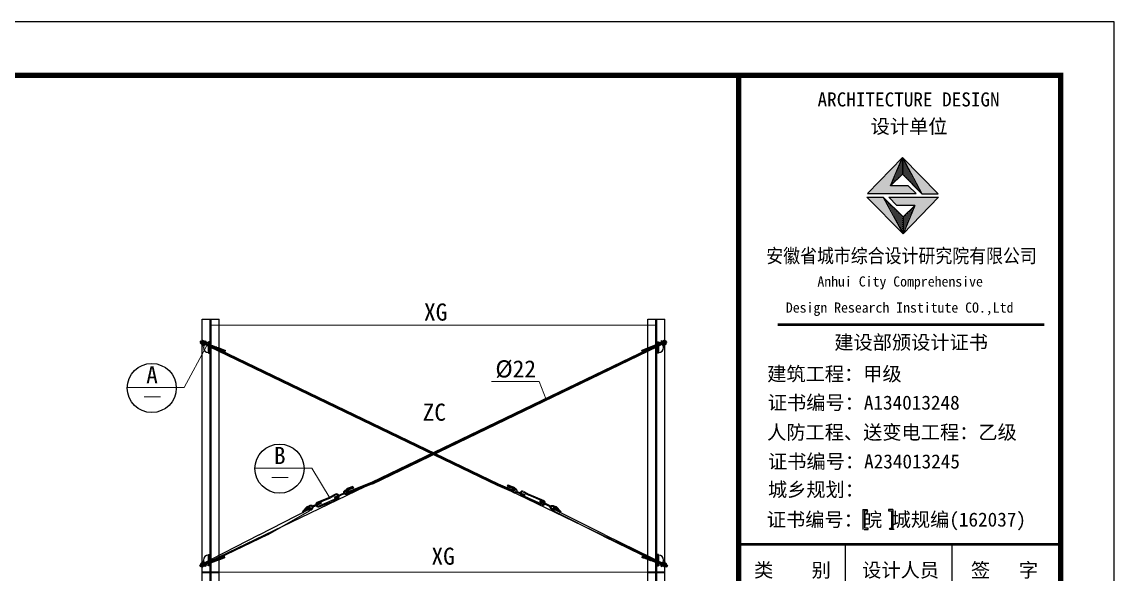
# Model space of a CAD drawing. Extents: x 32461 to 402082, y -617694 to 182569.
# Drawn here: x 155135 to 185723, y -385156 to -369690 of the extents above; entities that cross this region are included whole.
import ezdxf
from ezdxf.enums import TextEntityAlignment as Align

# ---------------------------------------------------------------- set-up
doc = ezdxf.new("R2010")
doc.units = 0
doc.header["$LTSCALE"] = 1000
doc.header["$MEASUREMENT"] = 0
for name, pattern in [('CENTER2', [28.575, 19.05, -3.175, 3.175, -3.175]), ('CENTERX2', [101.6, 63.5, -12.7, 12.7, -12.7]), ('DASHDOTX2', [50.8, 25.4, -12.7, 0, -12.7])]:
    doc.linetypes.add(name, pattern=pattern)
doc.layers.get('0').update_dxf_attribs({"linetype": 'CONTINUOUS'})
for name, color, linetype in [('PUB_TITLE', 4, 'CONTINUOUS'), ('R', 1, 'CONTINUOUS'), ('一般文字', 6, 'CONTINUOUS'), ('卫浴', 7, 'CONTINUOUS'), ('图框', 4, 'CONTINUOUS'), ('轴线', 1, 'CENTER2')]:
    doc.layers.add(name, color=color, linetype=linetype)
doc.layers.add('拉杆隅撑', color=2, linetype='CONTINUOUS', lineweight=18)
doc.styles.add('H1', font='')
doc.styles.add('STYLE-黑体', font='simhei.ttf')
doc.styles.add('黑体', font='simhei.ttf', dxfattribs={"width": 0.6, "height": 4.3})
doc.styles.get('H1').set_extended_font_data('SimSun')

msp = doc.modelspace()

# ---------------------------------------------------------------- hatches: boundary and pattern name
at = {"layer": '图框'}
for color, points in [(1, [(179455.4, -374280.2), (179796.8, -373488.1), (178812.2, -374500), (180183.1, -374500), (179955.7, -374280.2)]), (1, [(180334.7, -374504.3), (180798.9, -374504.3), (179796.8, -373488.1)]), (1, [(179256.2, -374601.9), (178801, -374601.9), (179810.1, -375626.9)]), (1, [(179413.2, -374598.8), (179637, -374833.8), (180144.1, -374833.8), (179810.1, -375626.9), (180799.6, -374598.8)]), (4, [(178727.8, -383386.1), (178804.7, -383386.1), (178804.7, -383347.7), (178769.2, -383347.7), (178686.4, -383347.7), (178686.4, -383906.2), (178769.2, -383906.2), (178804.7, -383906.2), (178804.7, -383867.8), (178727.8, -383867.8)]), (4, [(179485.3, -383867.8), (179408.4, -383867.8), (179408.4, -383906.2), (179443.9, -383906.2), (179526.7, -383906.2), (179526.7, -383347.7), (179443.9, -383347.7), (179408.4, -383347.7), (179408.4, -383386.1), (179485.3, -383386.1)])]:
    msp.add_hatch(color=color, dxfattribs=at).paths.add_polyline_path(points)
h = msp.add_hatch(dxfattribs=at)
h.set_pattern_fill('DOTS', color=256, scale=450, style=0)
h.set_pattern_definition([(0, (-3239247.412, 918086.625), (14.0625, 28.125), [0, -28.125])])
h.paths.add_polyline_path([(179810.1, -375626.9), (179810.1, -375154.5), (179256.2, -374601.9)])
h.paths.add_polyline_path([(180144.1, -374833.8), (179810.1, -375154.5), (179810.1, -375626.9)])
h.paths.add_polyline_path([(179796.8, -373488.1), (179796.8, -373953.9), (180334.7, -374504.3)])
h.paths.add_polyline_path([(179796.8, -373953.9), (179796.8, -373488.1), (179455.4, -374280.2)])

# ---------------------------------------------------------------- linework, layer by layer
at = {"color": 0, "ltscale": 500}
for p, q in [((160183.3, -393822.9), (160183.6, -378013)), ((160183.6, -378013), (160664, -378013)), ((160411.5, -393828), (160411.5, -378013)), ((160435.5, -393828), (160435.5, -378013)), ((160663.7, -393841), (160664, -378013)), ((172663.2, -393841), (172662.9, -378012.8)), ((172662.9, -378012.8), (173143.4, -378012.8)), ((172891.5, -393828), (172891.2, -378012.8)), ((172915.5, -393828), (172915.2, -378012.8)), ((173143.7, -393822.9), (173143.4, -378012.8))]:
    msp.add_line(p, q, dxfattribs=at)
at = {"color": 0}
for p, q in [((160127.7, -378661.8), (160157.5, -378623.7)), ((160135.8, -378699.2), (160193.5, -378606.4)), ((160138.2, -378668), (160158.7, -378624.2)), ((160152.6, -378677), (160172.9, -378633.1)), ((160187.9, -378696.6), (160154.9, -378676.1)), ((160226.5, -378626.9), (160168.8, -378719.7)), ((160168.8, -378719.7), (160226.5, -378626.9)), ((160219.7, -378637.8), (160174.4, -378710.6)), ((160174.4, -378710.6), (160219.7, -378637.8)), ((160186.7, -378617.3), (160219.7, -378637.8)), ((160189.8, -378759.5), (160273.2, -378625.4)), ((160193.5, -378606.4), (160226.5, -378626.9)), ((160298.6, -378641.1), (160215.2, -378775.3)), ((160219.7, -378637.8), (160252.7, -378658.3)), ((160226.5, -378626.9), (160259.5, -378647.4)), ((160273.2, -378625.4), (160298.6, -378641.1)), ((160363.8, -378650), (160363.8, -378965.6)), ((160392.5, -378650), (160363.8, -378650)), ((160363.8, -378951.3), (160363.8, -378664.4)), ((160392.5, -378965.6), (160392.5, -378650)), ((172934.5, -378965.6), (172934.5, -378650)), ((172934.5, -378650), (172963.2, -378650)), ((172963.2, -378650), (172963.2, -378965.6)), ((172963.2, -378951.3), (172963.2, -378664.4)), ((173053.8, -378625.4), (173028.4, -378641.1)), ((173028.4, -378641.1), (173111.8, -378775.3)), ((173137.2, -378759.5), (173053.8, -378625.4)), ((173100.5, -378626.9), (173067.5, -378647.4)), ((173107.2, -378637.8), (173074.2, -378658.3)), ((173133.5, -378606.4), (173100.5, -378626.9)), ((173158.2, -378719.7), (173100.5, -378626.9)), ((173100.5, -378626.9), (173158.2, -378719.7)), ((173140.2, -378617.3), (173107.2, -378637.8)), ((173152.5, -378710.6), (173107.2, -378637.8)), ((173107.2, -378637.8), (173152.5, -378710.6)), ((173191.1, -378699.2), (173133.5, -378606.4)), ((173139, -378696.6), (173172, -378676.1)), ((173174.4, -378677), (173154, -378633.1)), ((173188.7, -378668), (173168.3, -378624.2)), ((173199.3, -378661.8), (173169.4, -378623.7)), ((160168.8, -378719.7), (160135.8, -378699.2)), ((160201.8, -378740.2), (160168.8, -378719.7)), ((160207.4, -378731.1), (160174.4, -378710.6)), ((160215.2, -378775.3), (160189.8, -378759.5)), ((160363.8, -378965.6), (160392.5, -378965.6)), ((160392.5, -378748.2), (160415.4, -378748.2)), ((160392.5, -378891.7), (160392.5, -378748.2)), ((160415.4, -378891.7), (160392.5, -378891.7)), ((160415.4, -378748.2), (160415.4, -378891.7)), ((160442.9, -378783.7), (160463.3, -378740)), ((160462.7, -378791), (160475.1, -378744.4)), ((160478.5, -378796.9), (160490.9, -378750.3)), ((160494.3, -378802.8), (160506.7, -378756.2)), ((160510.1, -378808.7), (160522.4, -378762.1)), ((160525.8, -378814.6), (160538.2, -378768)), ((160541.8, -378819.7), (160554, -378773.9)), ((160557.5, -378826), (160569.9, -378779.3)), ((160573.2, -378832.3), (160585.6, -378785.5)), ((160589, -378838.2), (160601.4, -378791.6)), ((160604.8, -378844.1), (160617.2, -378797.5)), ((160620.6, -378849.9), (160632.9, -378803.3)), ((160636.3, -378855.8), (160648.7, -378809.2)), ((160652.1, -378861.7), (160664.5, -378815.1)), ((160668.1, -378866.9), (160680.3, -378821)), ((160683.8, -378873.1), (160696.2, -378826.4)), ((160699.5, -378879.4), (160711.9, -378832.7)), ((160715.3, -378885.3), (160727.7, -378838.7)), ((160731.1, -378891.2), (160743.4, -378844.6)), ((160746.8, -378897.1), (160759.2, -378850.5)), ((160762.6, -378903), (160775, -378856.4)), ((160778.4, -378908.9), (160790.8, -378862.3)), ((160794.4, -378914), (160806.6, -378868.2)), ((160810.1, -378920.3), (160822.5, -378873.5)), ((160825.8, -378926.6), (160838.2, -378879.8)), ((172511, -378926.8), (172497.8, -378880.2)), ((172526.5, -378920.2), (172513.3, -378873.7)), ((172542.1, -378913.7), (172529.2, -378868.1)), ((172558, -378908.3), (172544.8, -378861.9)), ((172573.7, -378902.1), (172560.5, -378855.8)), ((172589.4, -378896), (172576.2, -378849.6)), ((172605.1, -378889.8), (172591.9, -378843.5)), ((172620.8, -378883.7), (172607.6, -378837.3)), ((172636.4, -378877.5), (172623.2, -378831)), ((172652, -378871), (172638.8, -378824.5)), ((172667.6, -378864.5), (172654.6, -378818.8)), ((172683.5, -378859.1), (172670.3, -378812.7)), ((172699.2, -378852.9), (172686, -378806.5)), ((172714.9, -378846.8), (172701.7, -378800.4)), ((172730.6, -378840.6), (172717.4, -378794.2)), ((172746.2, -378834.4), (172733.1, -378788.1)), ((172761.9, -378828.3), (172748.7, -378781.8)), ((172777.5, -378821.8), (172764.3, -378775.2)), ((172793.1, -378815.2), (172780.1, -378769.6)), ((172809, -378809.8), (172795.8, -378763.4)), ((172824.7, -378803.7), (172811.5, -378757.3)), ((172840.4, -378797.5), (172827.2, -378751.1)), ((172856, -378791.4), (172842.9, -378745)), ((172871.7, -378785.2), (172858.6, -378738.8)), ((172887.4, -378779.1), (172874.2, -378732.7)), ((172934.5, -378748.2), (172911.5, -378748.2)), ((172911.5, -378748.2), (172911.5, -378891.7)), ((172911.5, -378891.7), (172934.5, -378891.7)), ((172934.5, -378891.7), (172934.5, -378748.2)), ((172963.2, -378965.6), (172934.5, -378965.6)), ((173111.8, -378775.3), (173137.2, -378759.5)), ((173119.5, -378731.1), (173152.5, -378710.6)), ((173125.2, -378740.2), (173158.2, -378719.7)), ((173158.2, -378719.7), (173191.1, -378699.2)), ((160215.5, -384788.5), (160190, -384804.1)), ((160298, -384923.2), (160215.5, -384788.5)), ((160363.5, -384606.4), (160392.2, -384606.4)), ((160363.5, -384922), (160363.5, -384606.4)), ((160363.5, -384620.8), (160363.5, -384907.7)), ((160392.2, -384606.4), (160392.2, -384922)), ((160415.2, -384680.3), (160392.2, -384680.3)), ((160392.2, -384680.3), (160392.2, -384823.8)), ((160421.5, -384802), (160437.9, -384844.8)), ((160439, -384795.9), (160450.9, -384840.2)), ((160454.2, -384787.8), (160466.6, -384834.2)), ((160469.9, -384781.9), (160482.4, -384828.3)), ((160485.7, -384775.9), (160498.2, -384822.4)), ((160501.5, -384770), (160513.9, -384816.4)), ((160517.4, -384764.6), (160529.7, -384810.5)), ((160533, -384758.3), (160545.5, -384804.6)), ((160548.7, -384751.9), (160561.3, -384798.6)), ((160548.8, -384752.2), (160561.3, -384798.6)), ((160564.6, -384746.3), (160577, -384792.7)), ((160580.3, -384740.3), (160592.8, -384786.8)), ((160596.1, -384734.4), (160608.6, -384780.8)), ((160611.9, -384728.5), (160624.3, -384774.9)), ((160627.6, -384722.5), (160640.1, -384769)), ((160643.5, -384717.1), (160655.9, -384763)), ((160659.2, -384710.8), (160671.7, -384757.1)), ((160674.9, -384704.5), (160687.4, -384751.2)), ((160674.9, -384704.7), (160687.4, -384751.2)), ((160690.7, -384698.8), (160703.2, -384745.3)), ((160706.5, -384692.9), (160719, -384739.3)), ((160722.3, -384686.9), (160734.7, -384733.4)), ((160738, -384681), (160750.5, -384727.5)), ((160753.8, -384675.1), (160766.3, -384721.5)), ((160769.7, -384669.7), (160782, -384715.6)), ((160785.4, -384663.3), (160797.8, -384709.7)), ((160801, -384657), (160813.6, -384703.7)), ((172509.2, -384651.6), (172496.1, -384698.1)), ((172524.8, -384658.1), (172511.7, -384704.2)), ((172540.4, -384664.6), (172527.4, -384710.4)), ((172556.2, -384670.2), (172543.1, -384716.5)), ((172571.8, -384675.9), (172558.8, -384722.2)), ((172587.7, -384681.7), (172574.6, -384728)), ((172604, -384685.9), (172591, -384732.2)), ((172619.3, -384693.2), (172606.3, -384739.5)), ((172635.5, -384698), (172622.4, -384744.5)), ((172635.4, -384698.2), (172622.4, -384744.5)), ((172651.1, -384704.5), (172638.1, -384750.6)), ((172666.7, -384711), (172653.7, -384756.8)), ((172683.5, -384714), (172670.4, -384760.3)), ((172699.1, -384720.2), (172686.1, -384766.4)), ((172714.8, -384726.3), (172701.8, -384772.6)), ((172730.5, -384732.4), (172717.5, -384778.7)), ((172746.2, -384738.6), (172733.2, -384784.8)), ((172762, -384744.4), (172748.9, -384791)), ((172761.9, -384744.7), (172748.9, -384791)), ((172777.6, -384751), (172764.5, -384797.1)), ((172793.3, -384757.1), (172780.4, -384802.9)), ((172809.3, -384762.3), (172796.2, -384808.6)), ((172825, -384768.5), (172811.9, -384814.8)), ((172840.7, -384774.6), (172827.6, -384820.9)), ((172856.4, -384780.8), (172843.3, -384827)), ((172872.7, -384785), (172859.7, -384831.3)), ((172888.4, -384791.2), (172875.3, -384837.5)), ((172911.8, -384680.3), (172934.7, -384680.3)), ((172934.7, -384606.4), (172934.7, -384922)), ((172963.4, -384606.4), (172934.7, -384606.4)), ((172934.7, -384680.3), (172934.7, -384823.8)), ((172963.4, -384922), (172963.4, -384606.4)), ((172963.4, -384620.8), (172963.4, -384907.7)), ((173029, -384923.2), (173111.5, -384788.5)), ((173111.5, -384788.5), (173137, -384804.1)), ((160114.2, -384911.3), (160144.1, -384949.4)), ((160125.1, -384905.5), (160145.6, -384949.4)), ((160168.7, -384843.8), (160135.6, -384864.1)), ((160135.6, -384864.1), (160192.7, -384957.3)), ((160139.5, -384896.6), (160159.8, -384940.5)), ((160174.3, -384852.9), (160141.2, -384873.2)), ((160141.2, -384873.2), (160186, -384946.3)), ((160201.9, -384823.5), (160168.7, -384843.8)), ((160168.7, -384843.8), (160225.8, -384937)), ((160225.8, -384937), (160168.7, -384843.8)), ((160207.4, -384832.6), (160174.3, -384852.9)), ((160174.3, -384852.9), (160219.1, -384926)), ((160219.1, -384926), (160174.3, -384852.9)), ((160186, -384946.3), (160219.1, -384926)), ((160190, -384804.1), (160272.5, -384938.8)), ((160192.7, -384957.3), (160225.8, -384937)), ((160219.1, -384926), (160252.2, -384905.7)), ((160225.8, -384937), (160258.9, -384916.7)), ((160298, -384923.2), (160272.5, -384938.8)), ((160392.2, -384922), (160363.5, -384922)), ((160392.2, -384823.8), (160415.2, -384823.8)), ((172934.7, -384823.8), (172911.8, -384823.8)), ((172934.7, -384922), (172963.4, -384922)), ((173029, -384923.2), (173054.5, -384938.8)), ((173137, -384804.1), (173054.5, -384938.8)), ((173101.2, -384937), (173068, -384916.7)), ((173107.9, -384926), (173074.7, -384905.7)), ((173101.2, -384937), (173158.2, -384843.8)), ((173158.2, -384843.8), (173101.2, -384937)), ((173134.3, -384957.3), (173101.2, -384937)), ((173107.9, -384926), (173152.7, -384852.9)), ((173152.7, -384852.9), (173107.9, -384926)), ((173141, -384946.3), (173107.9, -384926)), ((173119.5, -384832.6), (173152.7, -384852.9)), ((173125.1, -384823.5), (173158.2, -384843.8)), ((173191.4, -384864.1), (173134.3, -384957.3)), ((173185.8, -384873.2), (173141, -384946.3)), ((173152.7, -384852.9), (173185.8, -384873.2)), ((173158.2, -384843.8), (173191.4, -384864.1)), ((173187.5, -384896.6), (173167.1, -384940.5)), ((173201.8, -384905.5), (173181.4, -384949.4)), ((173212.7, -384911.3), (173182.9, -384949.4))]:
    msp.add_line(p, q, dxfattribs=at)
at = {"color": 2, "ltscale": 500}
for p, q in [((160127.7, -378661.8), (168447.2, -382668.9)), ((160157.5, -378623.7), (168471.6, -382627.6)), ((173169.4, -378623.7), (164928.5, -382592.4)), ((173199.3, -378661.8), (164952.9, -382633.7)), ((161782, -384057.4), (160114.2, -384911.3)), ((162033.9, -384046.8), (160144.1, -384949.4)), ((171427, -384089.5), (173182.9, -384949.4)), ((171461.2, -384054), (173212.7, -384911.3))]:
    msp.add_line(p, q, dxfattribs=at)
at = {"color": 6, "linetype": 'CENTERX2', "ltscale": 5}
for p, q in [((164973.3, -382588.2), (164301.5, -382859.2)), ((168426.8, -382623.5), (168850, -382814.1)), ((164414.6, -382724.7), (164252.8, -382782.1)), ((168736.9, -382679.6), (168898.7, -382737)), ((163004.9, -383416.7), (163129.4, -383289.1)), ((170217.1, -383419.8), (170092.7, -383292.1))]:
    msp.add_line(p, q, dxfattribs=at)
for p, q in [((163918.5, -382917.7), (163763.4, -382999.1)), ((163929.7, -382936.9), (163774.6, -383018.3)), ((164150.1, -382885.7), (163878.9, -383006)), ((164164.7, -382909.3), (163892.9, -383029.9)), ((163964.4, -382967.6), (163978.4, -382991.5)), ((163982.9, -382961.4), (163996.9, -382985.3)), ((163999.5, -382951.7), (164013.5, -382975.6)), ((164016.1, -382941.9), (164030.1, -382965.8)), ((164032.7, -382932.2), (164046.7, -382956.1)), ((168986.9, -382864.2), (169214.4, -382954.8)), ((169001.4, -382840.7), (169228.4, -382930.8)), ((169069.4, -382867.6), (169055.4, -382891.5)), ((169086.4, -382874.5), (169072.4, -382898.4)), ((169103.9, -382881.7), (169089.9, -382905.6)), ((169127.3, -382890.6), (169113.3, -382914.5)), ((169122.7, -382962.6), (169274.7, -383042.2)), ((169142.7, -382897.1), (169128.7, -382921)), ((169159.3, -382904.4), (169145.3, -382928.3)), ((169178.7, -382912.1), (169164.7, -382936)), ((169177.6, -382861.7), (169332.7, -382943.1)), ((169191.6, -382917.5), (169177.6, -382941.4)), ((169188.8, -382842.6), (169343.9, -382924)), ((169210.2, -382925.2), (169196.2, -382949.1)), ((169228.4, -382930.8), (169214.4, -382954.8)), ((169746.3, -383122.6), (169332.7, -382943.1)), ((169757.5, -383103.4), (169343.9, -382924)), ((163275.9, -383246.2), (163509.3, -383147.8)), ((163289.4, -383270.5), (163523.3, -383171.7)), ((163351.2, -383214.5), (163365.2, -383238.4)), ((163368.2, -383208.8), (163382.1, -383232.7)), ((163384.8, -383199.1), (163398.7, -383223)), ((163402.4, -383195.5), (163416.4, -383219.4)), ((163403.1, -383144.9), (163763.4, -382999.1)), ((163414.3, -383164.1), (163774.6, -383018.3)), ((163419, -383185.8), (163433, -383209.7)), ((163440, -383181.5), (163454, -383205.4)), ((163456.6, -383171.8), (163470.6, -383195.7)), ((163474.3, -383161.1), (163488.3, -383185)), ((163475.4, -383261.3), (163832.6, -383117.3)), ((163492.7, -383155), (163506.7, -383178.9)), ((163509.3, -383147.8), (163523.3, -383171.7)), ((163984.6, -383037.7), (163832.6, -383117.3)), ((163878.9, -383006), (163892.9, -383029.9)), ((163895.2, -382999.1), (163909.1, -383023)), ((163912.7, -382991.6), (163926.7, -383015.5)), ((163931.5, -382984.2), (163945.5, -383008.1)), ((163948.1, -382974.4), (163962.1, -382998.3)), ((169685.2, -383219.8), (169274.7, -383042.2)), ((169651.3, -383106.3), (169637.3, -383130.2)), ((169932.7, -383273.5), (169637.3, -383130.2)), ((169946.1, -383249.3), (169651.3, -383106.3)), ((169667.9, -383116), (169653.9, -383139.9)), ((169684.5, -383125.7), (169670.5, -383149.6)), ((169701.1, -383135.5), (169687.1, -383159.4)), ((169717.7, -383145.2), (169703.7, -383169.1)), ((169734.3, -383154.9), (169720.3, -383178.8)), ((169750.9, -383164.6), (169736.9, -383188.5)), ((169767.5, -383174.3), (169753.5, -383198.2)), ((169784.1, -383184), (169770.1, -383207.9)), ((169800.7, -383193.8), (169786.7, -383217.7))]:
    msp.add_line(p, q)
at = {"color": 0}
for centre, start, end in [((160363.8, -378807.8), 90, 270), ((172963.2, -378807.8), 270, 90), ((160363.5, -384764.2), 90, 270), ((172963.4, -384764.2), 270, 90)]:
    msp.add_arc(centre, 143.5, start, end, dxfattribs=at)
for centre, radius, start, end in [((163953.1, -382976.9), 68.2, 299.96835, 116.53752), ((163952.8, -382977), 46.3, 296.31393, 119.92614), ((169154.2, -382901.7), 68.2, 63.46248, 240.03165), ((169154.5, -382901.9), 46.3, 60.07386, 243.68607), ((163437.7, -383204), 68.2, 124.15869, 300.72785), ((163438, -383203.9), 46.3, 120.77006, 304.38227), ((169722.9, -383162.5), 68.2, 239.27215, 55.84131), ((169722.6, -383162.4), 46.3, 235.61773, 59.22994)]:
    msp.add_arc(centre, radius, start, end)
at = {"color": 6, "linetype": 'CENTERX2', "ltscale": 5}
for centre, start, end in [((164278.6, -382820.1), 120.3481, 300.3481), ((168872.9, -382775), 239.6519, 59.6519)]:
    msp.add_arc(centre, 45.3, start, end, dxfattribs=at)
at = {"color": 6, "linetype": 'CENTER2', "ltscale": 5}
for centre, start, end in [((163152.3, -383328.2), 300.3481, 120.3481), ((170069.8, -383331.3), 59.6519, 239.6519)]:
    msp.add_arc(centre, 45.3, start, end, dxfattribs=at)
at = {"extrusion": (0, 0, -1)}
for centre, major_axis, start_param, end_param in [((164222.2, -382858.4), (47.8, 28), -0.3725172, 4.9474828), ((170005.2, -383298.7), (-47.8, 28), 2.7690755, 8.0890754)]:
    msp.add_ellipse(centre, major_axis=major_axis, ratio=0.7037032, start_param=start_param, end_param=end_param, dxfattribs=at)
for centre, major_axis, start_param, end_param in [((168929.4, -382813.3), (-47.8, 28), -0.3725172, 4.9474828), ((163216.8, -383295.7), (47.8, 28), 2.7690755, 8.0890754)]:
    msp.add_ellipse(centre, major_axis=major_axis, ratio=0.7037032, start_param=start_param, end_param=end_param)
for points, knots in [([(164150.1, -382885.7), (164149.5, -382883.4), (164149, -382881), (164148.3, -382875.4), (164148.1, -382872.2), (164148.4, -382865.8), (164148.8, -382862.6), (164150.1, -382856.4), (164151, -382853.4), (164153.1, -382847.4), (164154.4, -382844.5), (164158.9, -382835.9), (164162.6, -382830.5), (164171.3, -382820.6), (164176.1, -382816.1), (164186.8, -382808), (164192.5, -382804.6), (164204.9, -382798.6), (164211.5, -382796.3), (164218.3, -382794.7)], [9.6083115, 9.6083115, 9.6083115, 9.6083115, 9.7128187, 9.7128187, 9.8512717, 9.8512717, 9.9897246, 9.9897246, 10.1281776, 10.1281776, 10.2666305, 10.2666305, 10.5484116, 10.5484116, 10.8301927, 10.8301927, 11.1119738, 11.1119738, 11.4088943, 11.4088943, 11.4088943, 11.4088943]), ([(164268.7, -382799.7), (164269.9, -382800.4), (164271.1, -382801), (164275.1, -382803.6), (164277.7, -382805.6), (164282.7, -382810.2), (164284.9, -382812.8), (164287.7, -382816.7), (164288.5, -382817.9), (164289.2, -382819.2), (164290.4, -382821.2), (164291.4, -382823.4), (164293.2, -382827.8), (164294, -382830.1), (164295.1, -382834.7), (164295.5, -382837), (164296.2, -382842.7), (164296.2, -382846.1), (164295.7, -382852.8), (164295.2, -382856.1), (164293.6, -382862.5), (164292.6, -382865.7), (164290.1, -382871.8), (164288.6, -382874.8), (164283.6, -382883.6), (164279.5, -382889.1), (164270, -382899.1), (164264.7, -382903.6), (164250.4, -382913.4), (164240.9, -382917.9), (164225.2, -382922.5), (164219.2, -382923.6), (164208.3, -382924.5), (164203.4, -382924.5), (164194.5, -382923.5), (164190.5, -382922.7), (164182.7, -382920.4), (164179, -382918.9), (164172.6, -382915.4), (164169.9, -382913.6), (164166.4, -382910.9), (164165.5, -382910.1), (164164.7, -382909.3)], [5.87527, 5.87527, 5.87527, 5.87527, 5.933919, 5.933919, 6.0784763, 6.0784763, 6.2230336, 6.2230336, 6.2831853, 6.2831853, 6.2831853, 6.384976, 6.384976, 6.4867666, 6.4867666, 6.5885573, 6.5885573, 6.7335632, 6.7335632, 6.8785692, 6.8785692, 7.0235752, 7.0235752, 7.1685811, 7.1685811, 7.4625614, 7.4625614, 7.7565417, 7.7565417, 8.1947691, 8.1947691, 8.4533782, 8.4533782, 8.6676193, 8.6676193, 8.8440867, 8.8440867, 9.020554, 9.020554, 9.159007, 9.159007, 9.209642, 9.209642, 9.209642, 9.209642]), ([(168882.8, -382754.6), (168881.6, -382755.3), (168880.5, -382756), (168876.5, -382758.5), (168873.8, -382760.5), (168868.9, -382765.2), (168866.6, -382767.7), (168863.9, -382771.7), (168863.1, -382772.8), (168862.4, -382774.1), (168861.2, -382776.1), (168860.1, -382778.3), (168858.3, -382782.7), (168857.6, -382785), (168856.4, -382789.6), (168856, -382791.9), (168855.4, -382797.6), (168855.3, -382801), (168855.8, -382807.7), (168856.4, -382811), (168857.9, -382817.4), (168858.9, -382820.6), (168861.4, -382826.7), (168862.9, -382829.7), (168867.9, -382838.5), (168872.1, -382844), (168881.5, -382854), (168886.9, -382858.5), (168901.2, -382868.3), (168910.7, -382872.8), (168926.4, -382877.4), (168932.3, -382878.5), (168943.2, -382879.4), (168948.2, -382879.4), (168957.1, -382878.4), (168961.1, -382877.6), (168968.8, -382875.3), (168972.6, -382873.8), (168979, -382870.3), (168981.7, -382868.6), (168985.1, -382865.8), (168986, -382865), (168986.9, -382864.2)], [5.87527, 5.87527, 5.87527, 5.87527, 5.933919, 5.933919, 6.0784763, 6.0784763, 6.2230336, 6.2230336, 6.2831853, 6.2831853, 6.2831853, 6.384976, 6.384976, 6.4867666, 6.4867666, 6.5885573, 6.5885573, 6.7335632, 6.7335632, 6.8785692, 6.8785692, 7.0235752, 7.0235752, 7.1685811, 7.1685811, 7.4625614, 7.4625614, 7.7565417, 7.7565417, 8.1947691, 8.1947691, 8.4533782, 8.4533782, 8.6676193, 8.6676193, 8.8440867, 8.8440867, 9.020554, 9.020554, 9.159007, 9.159007, 9.209642, 9.209642, 9.209642, 9.209642]), ([(169001.4, -382840.7), (169002.1, -382838.3), (169002.6, -382835.9), (169003.3, -382830.3), (169003.4, -382827.1), (169003.1, -382820.7), (169002.7, -382817.5), (169001.5, -382811.3), (169000.6, -382808.3), (168998.4, -382802.3), (168997.1, -382799.4), (168992.7, -382790.8), (168988.9, -382785.4), (168980.3, -382775.5), (168975.4, -382771), (168964.8, -382763), (168959, -382759.5), (168946.7, -382753.5), (168940.1, -382751.2), (168933.3, -382749.6)], [9.6083115, 9.6083115, 9.6083115, 9.6083115, 9.7128187, 9.7128187, 9.8512717, 9.8512717, 9.9897246, 9.9897246, 10.1281776, 10.1281776, 10.2666305, 10.2666305, 10.5484116, 10.5484116, 10.8301927, 10.8301927, 11.1119738, 11.1119738, 11.4088943, 11.4088943, 11.4088943, 11.4088943]), ([(163142.9, -383307.6), (163142.8, -383308.9), (163142.9, -383310.3), (163143.1, -383315), (163143.6, -383318.3), (163145.2, -383324.9), (163146.4, -383328.1), (163148.4, -383332.4), (163149.1, -383333.7), (163149.8, -383334.9), (163151, -383337), (163152.4, -383338.9), (163155.4, -383342.7), (163157, -383344.4), (163160.4, -383347.7), (163162.3, -383349.2), (163166.9, -383352.5), (163169.9, -383354.2), (163175.9, -383357.1), (163179, -383358.2), (163185.4, -383360), (163188.7, -383360.7), (163195.3, -383361.5), (163198.6, -383361.7), (163208.7, -383361.6), (163215.5, -383360.7), (163228.9, -383357.3), (163235.4, -383354.9), (163250.9, -383347.2), (163259.5, -383341.1), (163271.2, -383329.7), (163275.1, -383325), (163281.3, -383316), (163283.6, -383311.6), (163287.1, -383303.4), (163288.4, -383299.5), (163290.2, -383291.6), (163290.7, -383287.6), (163290.8, -383280.3), (163290.6, -383277.1), (163289.9, -383272.8), (163289.7, -383271.6), (163289.4, -383270.5)], [5.87527, 5.87527, 5.87527, 5.87527, 5.933919, 5.933919, 6.0784763, 6.0784763, 6.2230336, 6.2230336, 6.2831853, 6.2831853, 6.2831853, 6.384976, 6.384976, 6.4867666, 6.4867666, 6.5885573, 6.5885573, 6.7335632, 6.7335632, 6.8785692, 6.8785692, 7.0235752, 7.0235752, 7.1685811, 7.1685811, 7.4625614, 7.4625614, 7.7565417, 7.7565417, 8.1947691, 8.1947691, 8.4533782, 8.4533782, 8.6676193, 8.6676193, 8.8440867, 8.8440867, 9.020554, 9.020554, 9.159007, 9.159007, 9.209642, 9.209642, 9.209642, 9.209642]), ([(163275.9, -383246.2), (163274.2, -383244.5), (163272.3, -383242.9), (163267.8, -383239.5), (163265.1, -383237.9), (163259.4, -383235), (163256.4, -383233.8), (163250.4, -383231.9), (163247.3, -383231.1), (163241, -383230.1), (163237.8, -383229.8), (163228.2, -383229.5), (163221.7, -383230.1), (163208.8, -383232.8), (163202.4, -383234.8), (163190.2, -383240.2), (163184.4, -383243.5), (163173.2, -383251.3), (163167.9, -383256), (163163.2, -383261.1)], [9.6083115, 9.6083115, 9.6083115, 9.6083115, 9.7128187, 9.7128187, 9.8512717, 9.8512717, 9.9897246, 9.9897246, 10.1281776, 10.1281776, 10.2666305, 10.2666305, 10.5484116, 10.5484116, 10.8301927, 10.8301927, 11.1119738, 11.1119738, 11.4088943, 11.4088943, 11.4088943, 11.4088943]), ([(169946.1, -383249.3), (169947.9, -383247.6), (169949.7, -383246), (169954.2, -383242.6), (169957, -383240.9), (169962.7, -383238), (169965.6, -383236.9), (169971.7, -383234.9), (169974.8, -383234.2), (169981, -383233.2), (169984.2, -383232.9), (169993.8, -383232.6), (170000.4, -383233.2), (170013.3, -383235.9), (170019.6, -383237.9), (170031.8, -383243.2), (170037.7, -383246.5), (170048.9, -383254.4), (170054.2, -383259), (170058.9, -383264.2)], [9.6083115, 9.6083115, 9.6083115, 9.6083115, 9.7128187, 9.7128187, 9.8512717, 9.8512717, 9.9897246, 9.9897246, 10.1281776, 10.1281776, 10.2666305, 10.2666305, 10.5484116, 10.5484116, 10.8301927, 10.8301927, 11.1119738, 11.1119738, 11.4088943, 11.4088943, 11.4088943, 11.4088943]), ([(170079.2, -383310.6), (170079.2, -383312), (170079.2, -383313.3), (170078.9, -383318), (170078.5, -383321.4), (170076.8, -383327.9), (170075.7, -383331.2), (170073.6, -383335.5), (170073, -383336.7), (170072.2, -383338), (170071, -383340), (170069.7, -383342), (170066.7, -383345.7), (170065.1, -383347.5), (170061.6, -383350.8), (170059.8, -383352.3), (170055.1, -383355.6), (170052.2, -383357.3), (170046.1, -383360.1), (170043, -383361.3), (170036.6, -383363.1), (170033.4, -383363.7), (170026.8, -383364.6), (170023.4, -383364.8), (170013.3, -383364.7), (170006.5, -383363.8), (169993.2, -383360.4), (169986.6, -383358), (169971.1, -383350.2), (169962.5, -383344.2), (169950.8, -383332.7), (169946.9, -383328.1), (169940.8, -383319), (169938.4, -383314.7), (169934.9, -383306.5), (169933.6, -383302.6), (169931.9, -383294.7), (169931.4, -383290.7), (169931.2, -383283.4), (169931.5, -383280.2), (169932.2, -383275.8), (169932.4, -383274.7), (169932.7, -383273.5)], [5.87527, 5.87527, 5.87527, 5.87527, 5.933919, 5.933919, 6.0784763, 6.0784763, 6.2230336, 6.2230336, 6.2831853, 6.2831853, 6.2831853, 6.384976, 6.384976, 6.4867666, 6.4867666, 6.5885573, 6.5885573, 6.7335632, 6.7335632, 6.8785692, 6.8785692, 7.0235752, 7.0235752, 7.1685811, 7.1685811, 7.4625614, 7.4625614, 7.7565417, 7.7565417, 8.1947691, 8.1947691, 8.4533782, 8.4533782, 8.6676193, 8.6676193, 8.8440867, 8.8440867, 9.020554, 9.020554, 9.159007, 9.159007, 9.209642, 9.209642, 9.209642, 9.209642])]:
    msp.add_open_spline(points, degree=3, knots=knots)
at = {"layer": 'PUB_TITLE'}
msp.add_lwpolyline([(74273.1, -432690.1), (185723.1, -432690.1), (185723.1, -369690.1), (74273.1, -369690.1)], close=True, dxfattribs=at)
at = {"layer": 'PUB_TITLE', "const_width": 150}
msp.add_lwpolyline([(78023.1, -431190.1), (184223.1, -431190.1), (184223.1, -371190.1), (78023.1, -371190.1)], close=True, dxfattribs=at)
at = {"layer": 'R', "color": 7}
for p, q in [((164928.5, -382592.4), (164290.1, -382839.6)), ((164951.4, -382631.5), (164313, -382878.7)), ((168471.6, -382627.6), (168861.5, -382794.5)), ((168746.5, -382659), (168727.3, -382700.1)), ((168746.5, -382659), (168908.3, -382716.5)), ((164405.1, -382704.1), (164243.2, -382761.6)), ((164424.2, -382745.2), (164262.4, -382802.6)), ((164405.1, -382704.1), (164424.2, -382745.2)), ((168448.7, -382666.7), (168838.6, -382833.6)), ((168727.3, -382700.1), (168889.2, -382757.5)), ((162993.5, -383397.2), (163117.9, -383269.5)), ((170228.6, -383400.3), (170104.1, -383272.6)), ((162993.5, -383397.2), (163016.4, -383436.3)), ((163016.4, -383436.3), (163140.8, -383308.6)), ((170205.7, -383439.4), (170081.2, -383311.7)), ((170228.6, -383400.3), (170205.7, -383439.4))]:
    msp.add_line(p, q, dxfattribs=at)
for centre, radius, start, end in [((164278.6, -382820.1), 68, 120.3481, 300.3481), ((164278.6, -382820.1), 22.7, 120.3481, 300.3481), ((168872.9, -382775), 68, 239.6519, 59.6519), ((168872.9, -382775), 22.7, 239.6519, 59.6519), ((163152.3, -383328.2), 68, 300.3481, 120.3481), ((170069.8, -383331.3), 68, 59.6519, 239.6519), ((163152.3, -383328.2), 22.7, 300.3481, 120.3481), ((170069.8, -383331.3), 22.7, 59.6519, 239.6519)]:
    msp.add_arc(centre, radius, start, end, dxfattribs=at)
at = {"layer": '一般文字', "lineweight": 13}
for p, q in [((159679.4, -379930.2), (160309.9, -378770.5)), ((158085, -379930.2), (159679.4, -379930.2)), ((158557.6, -380190.1), (159016.8, -380190.1)), ((161662.6, -382187.8), (163256.9, -382187.8)), ((163256.9, -382187.8), (163770.4, -383036.2)), ((162135.1, -382447.8), (162594.3, -382447.8))]:
    msp.add_line(p, q, dxfattribs=at)
at = {"layer": '一般文字', "color": 0}
for centre in [(158772.2, -379943.4), (162349.7, -382201)]:
    msp.add_circle(centre, 687.3, dxfattribs=at)
at = {"layer": '卫浴', "color": 251, "lineweight": 13}
for q in [(168283, -379757.9), (169816.3, -380264.9)]:
    msp.add_line((169619.7, -379757.9), q, dxfattribs=at)
at = {"layer": '卫浴'}
for p, q in [((169696.4, -383200.6), (169133.9, -382943.4)), ((163464.2, -383242.1), (163973.3, -383018.6)), ((161782, -384057.4), (163162.9, -383347.5)), ((162034.4, -384047.4), (163186.1, -383387.2)), ((171426.5, -384090.1), (170035.9, -383390.2)), ((171461.2, -384054), (170059.1, -383350.6))]:
    msp.add_line(p, q, dxfattribs=at)
at = {"layer": '图框'}
for p, q in [((179455.4, -374280.2), (179796.8, -373488.1)), ((179796.8, -373488.1), (180334.7, -374504.3)), ((179810.1, -375626.9), (178801, -374601.9)), ((178801, -374601.9), (179256.2, -374601.9)), ((179810.1, -375626.9), (178801, -374601.9)), ((178801, -374601.9), (179256.2, -374601.9)), ((178801, -374601.9), (179256.2, -374601.9)), ((179810.1, -375154.5), (179256.2, -374601.9)), ((179413.2, -374598.8), (180799.6, -374598.8)), ((179637, -374833.8), (179413.2, -374598.8)), ((180799.6, -374598.8), (179810.1, -375626.9)), ((180144.1, -374833.8), (179637, -374833.8)), ((179810.1, -375154.5), (180144.1, -374833.8)), ((180144.1, -374833.8), (179810.1, -375626.9)), ((179810.1, -375626.9), (179810.1, -375154.5)), ((179810.1, -375626.9), (179810.1, -375154.5)), ((179810.1, -375626.9), (179810.1, -375154.5))]:
    msp.add_line(p, q, dxfattribs=at)
at = {"layer": '图框', "color": 1}
for p, q in [((179810.1, -375626.9), (178801, -374601.9)), ((179256.2, -374601.9), (179810.1, -375626.9))]:
    msp.add_line(p, q, dxfattribs=at)
at = {"layer": '图框', "color": 4}
for p, q in [((178686.4, -383347.7), (178769.2, -383347.7)), ((178686.4, -383347.7), (178686.4, -383906.2)), ((178804.7, -383386.1), (178727.8, -383386.1)), ((178727.8, -383386.1), (178727.8, -383867.8)), ((178769.2, -383347.7), (178804.7, -383347.7)), ((178804.7, -383347.7), (178804.7, -383386.1)), ((179443.9, -383347.7), (179408.4, -383347.7)), ((179408.4, -383347.7), (179408.4, -383386.1)), ((179408.4, -383386.1), (179485.3, -383386.1)), ((179526.7, -383347.7), (179443.9, -383347.7)), ((179485.3, -383386.1), (179485.3, -383867.8)), ((179526.7, -383347.7), (179526.7, -383906.2)), ((178839.2, -383867.8), (178762.3, -383867.8)), ((178839.2, -383906.2), (178839.2, -383867.8)), ((179442.8, -383906.2), (179442.8, -383867.8)), ((179442.8, -383867.8), (179519.8, -383867.8)), ((178720.8, -383906.2), (178803.7, -383906.2)), ((178803.7, -383906.2), (178839.2, -383906.2)), ((179478.4, -383906.2), (179442.8, -383906.2)), ((179561.2, -383906.2), (179478.4, -383906.2))]:
    msp.add_line(p, q, dxfattribs=at)
at = {"layer": '图框', "color": 4, "const_width": 147.9}
msp.add_lwpolyline([(175209.2, -371190.1), (184223.1, -371190.1), (184223.1, -431190.1), (175209.2, -431190.1)], close=True, dxfattribs=at)
at = {"layer": '图框'}
for points in [[(179955.7, -374280.2), (179455.4, -374280.2), (179796.8, -373953.9), (180334.7, -374504.3), (180798.9, -374504.3), (179796.8, -373488.1), (178812.2, -374500), (180183.1, -374500), (179955.7, -374280.2)], [(179796.8, -373488.1), (179796.8, -373953.9)]]:
    msp.add_lwpolyline(points, dxfattribs=at)
at = {"layer": '图框', "color": 4, "const_width": 74.7}
msp.add_lwpolyline([(176302.3, -378174), (183772.3, -378174)], dxfattribs=at)
at = {"layer": '图框', "color": 0, "const_width": 75}
msp.add_lwpolyline([(175209.2, -384317.2), (184223.1, -384317.2), (184223.1, -399556), (175209.2, -399556)], close=True, dxfattribs=at)
at = {"layer": '图框', "color": 0}
for points in [[(178197.2, -385811.2), (178197.2, -384317.2)], [(181185.2, -385811.2), (181185.2, -384317.2)]]:
    msp.add_lwpolyline(points, dxfattribs=at)
at = {"layer": '拉杆隅撑', "color": 2, "linetype": 'Continuous', "lineweight": 18}
for p, q in [((172915.2, -378183.8), (160437.6, -378183.8)), ((160147.1, -378673.5), (160172.5, -378633.6)), ((173179.9, -378673.5), (173154.4, -378633.6)), ((164928.5, -382592.4), (164952.9, -382633.7)), ((168471.6, -382627.6), (168447.2, -382668.9)), ((160134, -384900.1), (160159.4, -384940)), ((172848.2, -385104.6), (160370.5, -385104.6)), ((173193, -384900.1), (173167.5, -384940))]:
    msp.add_line(p, q, dxfattribs=at)
for points in [[(160411.5, -385116.2), (160183.4, -385116.2), (160183.4, -385093), (160411.5, -385093)], [(160435.5, -385116.2), (160663.5, -385116.2), (160663.5, -385093), (160435.5, -385093)], [(172890.9, -385116.2), (172662.8, -385116.2), (172662.8, -385093), (172890.9, -385093)], [(172914.9, -385116.2), (173142.9, -385116.2), (173142.9, -385093), (172914.9, -385093)]]:
    msp.add_lwpolyline(points, close=True, dxfattribs=at)
at = {"layer": '轴线', "linetype": 'DASHDOTX2', "ltscale": 60}
for p, q in [((160423.5, -393828), (160423.5, -378013)), ((172898.5, -393818.8), (172898.5, -378003.6)), ((173184.3, -378642.8), (160129.1, -384930.4)), ((160142.6, -378642.8), (173197.8, -384930.4))]:
    msp.add_line(p, q, dxfattribs=at)

# ---------------------------------------------------------------- texts
at = {"layer": '一般文字', "color": 6, "linetype": 'Continuous', "lineweight": -3, "style": 'H1'}
for s, p in [('XG', (166396.4, -378056.5)), ('%%C22', (168395.3, -379647.2)), ('A', (158616.6, -379816.5)), ('B', (162194.1, -382074.1)), ('XG', (166605.4, -384892.6))]:
    msp.add_text(s, height=480, dxfattribs=at).set_placement(p)
msp.add_text('ZC', height=480, dxfattribs=at).set_placement((166685.1, -380620.4), align=Align.MIDDLE)
at = {"layer": '图框', "color": 4, "style": '黑体'}
for s, height, p in [('ARCHITECTURE DESIGN', 394.416, (177416.8, -372059.6)), ('设计单位', 394.42, (178903.8, -372815)), ('Anhui City Comprehensive ', 283.86, (177412.8, -377102.3)), (' Design Research Institute CO.,Ltd', 283.86, (176336.8, -377832.8)), ('建设部颁设计证书', 394.42, (177885.5, -378862)), (' 建筑工程：甲级', 394.42, (175738.6, -379745.9)), ('证书编号：A134013248', 394.416, (176023.9, -380549.6)), ('人防工程、送变电工程：乙级', 394.416, (176003.2, -381380.2)), ('证书编号：A234013245', 394.416, (176031.1, -382196.4)), ('城乡规划：', 394.42, (176028.2, -382984.4)), ('证书编号：皖 城规编(162037)', 394.416, (175996.7, -383824.6))]:
    msp.add_text(s, height=height, dxfattribs=at).set_placement(p)
at = {"layer": '图框', "color": 4, "style": '黑体', "width": 0.88}
msp.add_text('安徽省城市综合设计研究院有限公司', height=394.416, dxfattribs=at).set_placement((175981.6, -376439.4))
at = {"layer": '图框', "color": 0, "style": 'STYLE-黑体'}
for s, p in [('类    别 ', (175640.1, -385240)), ('设计人员', (178667.9, -385240)), ('签   字', (181711.5, -385240))]:
    msp.add_text(s, height=394.42, dxfattribs=at).set_placement(p)

doc.saveas('drawing.dxf')
